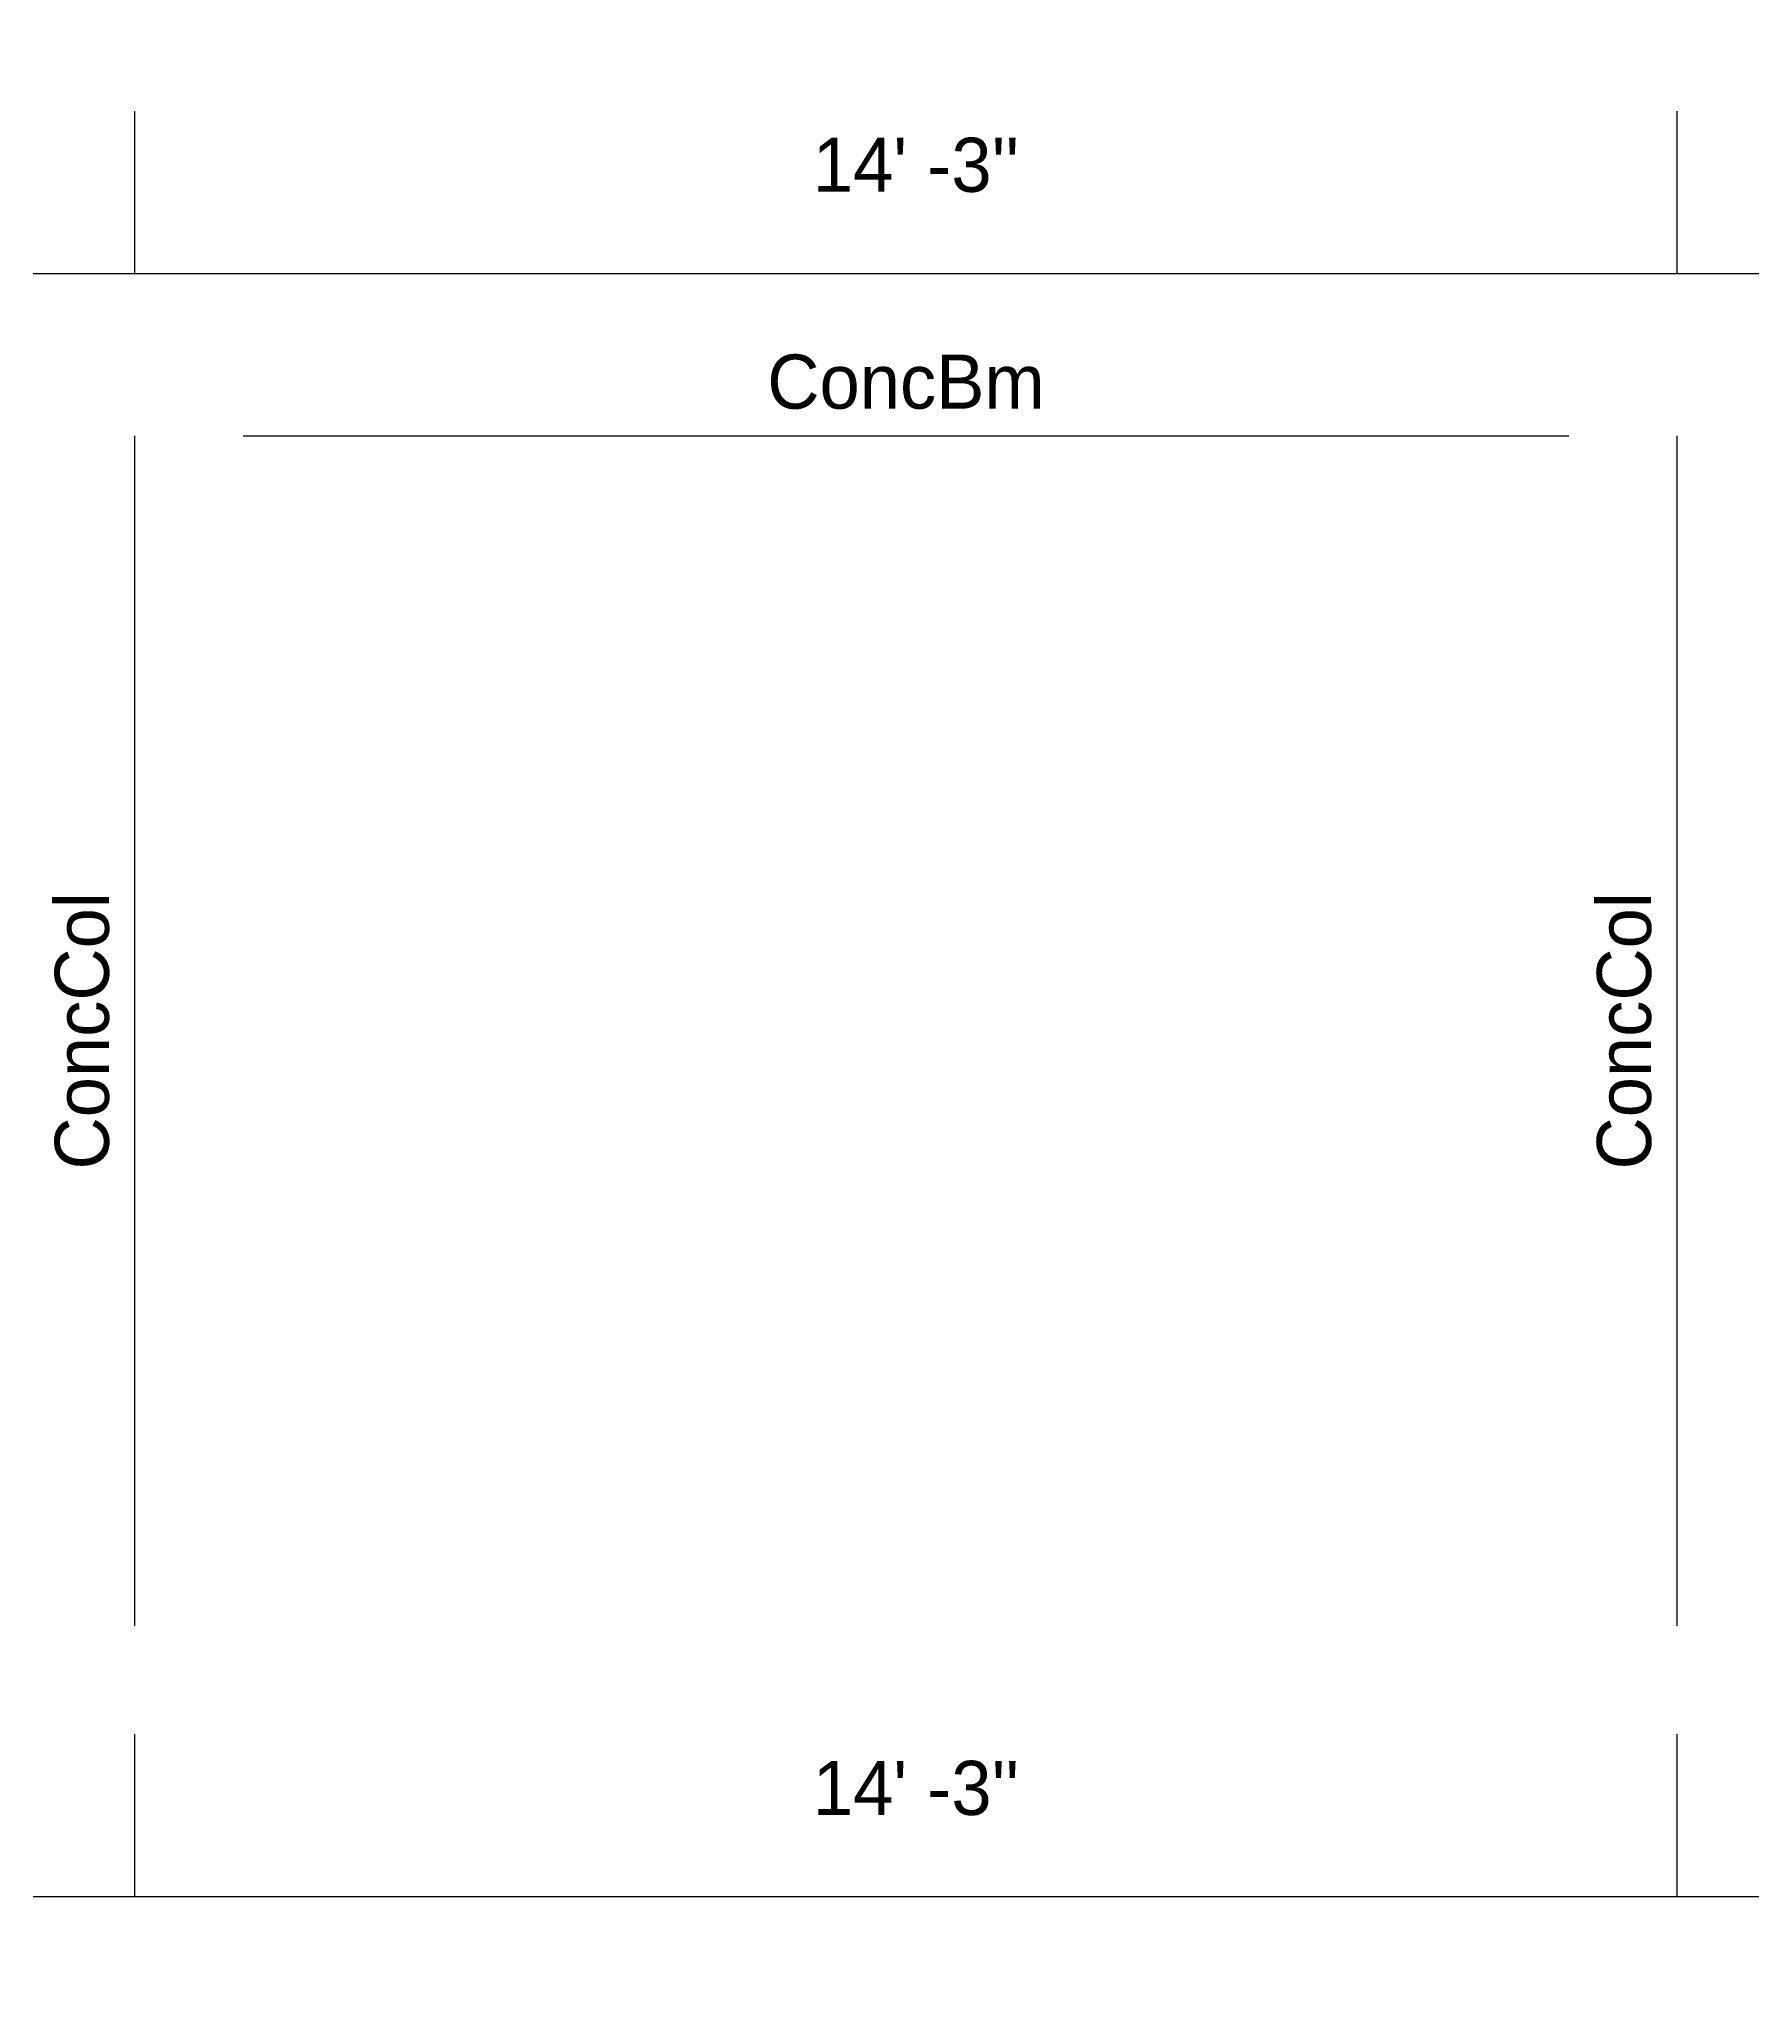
# Model space of a CAD drawing. Extents: x -38 to 2998, y -195 to 11529.
# Drawn here: x 1076.4 to 1266.3, y 2706 to 2924 of the extents above; entities that cross this region are included whole.
import ezdxf
from ezdxf.enums import TextEntityAlignment as Align

# ---------------------------------------------------------------- set-up
doc = ezdxf.new("R2010")
doc.units = 0
doc.header["$MEASUREMENT"] = 0
doc.layers.get('0').update_dxf_attribs({"linetype": 'CONTINUOUS'})
for name, color, linetype in [('CENTERLINES', 7, 'CONTINUOUS'), ('DIMENSIONS', 4, 'CONTINUOUS'), ('TEXT', 5, 'CONTINUOUS')]:
    doc.layers.add(name, color=color, linetype=linetype)
doc.dimstyles.get("Standard").update_dxf_attribs({"dimtxt": 0.18, "dimasz": 0.18, "dimexe": 0.18, "dimexo": 0.0625, "dimgap": 0.09, "dimtad": 0, "dimtih": 1, "dimtoh": 1, "dimdec": 4, "dimzin": 0, "dimtxsty": 'STANDARD', "dimcen": 0.09, "dimazin": 3, "dimtfac": 1, "dimtdec": 4, "dimtofl": 0, "dimtmove": 0, "dimatfit": 3, "dimtolj": 1, "dimtzin": 0})

# ---------------------------------------------------------------- blocks, each defined once
blk = doc.blocks.new('*D5405')
at = {"color": 1, "linetype": 'BYBLOCK'}
for points in [[(920.73, 2902.77), (919.67, 2901.71), (912.25, 2894.29), (911.19, 2893.23)], [(1091.73, 2902.77), (1090.67, 2901.71), (1083.25, 2894.29), (1082.19, 2893.23)]]:
    blk.add_solid(points, dxfattribs=at)
at = {"layer": 'DIMENSIONS', "color": 9, "linetype": 'BYBLOCK'}
for p, q in [((915.96, 2898), (915.96, 2916)), ((1086.96, 2898), (1086.96, 2916))]:
    blk.add_line(p, q, dxfattribs=at)
at = {"layer": 'DIMENSIONS', "color": 0, "linetype": 'BYBLOCK'}
blk.add_line((915.96, 2898), (1086.96, 2898), dxfattribs=at)
at = {"layer": 'DIMENSIONS', "color": 0, "linetype": 'BYBLOCK', "insert": (1001.46, 2910), "char_height": 6, "attachment_point": 5}
blk.add_mtext("\\A1; 14' -3''", dxfattribs=at)
blk = doc.blocks.new('*D5406')
at = {"color": 1, "linetype": 'BYBLOCK'}
for points in [[(1091.73, 2902.77), (1090.67, 2901.71), (1083.25, 2894.29), (1082.19, 2893.23)], [(1262.73, 2902.77), (1261.67, 2901.71), (1254.25, 2894.29), (1253.19, 2893.23)]]:
    blk.add_solid(points, dxfattribs=at)
at = {"layer": 'DIMENSIONS', "color": 9, "linetype": 'BYBLOCK'}
for p, q in [((1086.96, 2898), (1086.96, 2916)), ((1257.96, 2898), (1257.96, 2916))]:
    blk.add_line(p, q, dxfattribs=at)
at = {"layer": 'DIMENSIONS', "color": 0, "linetype": 'BYBLOCK'}
blk.add_line((1086.96, 2898), (1257.96, 2898), dxfattribs=at)
at = {"layer": 'DIMENSIONS', "color": 0, "linetype": 'BYBLOCK', "insert": (1172.46, 2910), "char_height": 6, "attachment_point": 5}
blk.add_mtext("\\A1; 14' -3''", dxfattribs=at)
blk = doc.blocks.new('*D5407')
at = {"color": 1, "linetype": 'BYBLOCK'}
for points in [[(1262.73, 2902.77), (1261.67, 2901.71), (1254.25, 2894.29), (1253.19, 2893.23)], [(1433.73, 2902.77), (1432.67, 2901.71), (1425.25, 2894.29), (1424.19, 2893.23)]]:
    blk.add_solid(points, dxfattribs=at)
at = {"layer": 'DIMENSIONS', "color": 9, "linetype": 'BYBLOCK'}
for p, q in [((1257.96, 2898), (1257.96, 2916)), ((1428.96, 2898), (1428.96, 2916))]:
    blk.add_line(p, q, dxfattribs=at)
at = {"layer": 'DIMENSIONS', "color": 0, "linetype": 'BYBLOCK'}
blk.add_line((1257.96, 2898), (1428.96, 2898), dxfattribs=at)
at = {"layer": 'DIMENSIONS', "color": 0, "linetype": 'BYBLOCK', "insert": (1343.46, 2910), "char_height": 6, "attachment_point": 5}
blk.add_mtext("\\A1; 14' -3''", dxfattribs=at)
blk = doc.blocks.new('*D5875')
at = {"color": 1, "linetype": 'BYBLOCK'}
for points in [[(920.73, 2722.77), (919.67, 2721.71), (912.25, 2714.29), (911.19, 2713.23)], [(1091.73, 2722.77), (1090.67, 2721.71), (1083.25, 2714.29), (1082.19, 2713.23)]]:
    blk.add_solid(points, dxfattribs=at)
at = {"layer": 'DIMENSIONS', "color": 9, "linetype": 'BYBLOCK'}
for p, q in [((915.96, 2718), (915.96, 2736)), ((1086.96, 2718), (1086.96, 2736))]:
    blk.add_line(p, q, dxfattribs=at)
at = {"layer": 'DIMENSIONS', "color": 0, "linetype": 'BYBLOCK'}
blk.add_line((915.96, 2718), (1086.96, 2718), dxfattribs=at)
at = {"layer": 'DIMENSIONS', "color": 0, "linetype": 'BYBLOCK', "insert": (1001.46, 2730), "char_height": 6, "attachment_point": 5}
blk.add_mtext("\\A1; 14' -3''", dxfattribs=at)
blk = doc.blocks.new('*D5876')
at = {"color": 1, "linetype": 'BYBLOCK'}
for points in [[(1091.73, 2722.77), (1090.67, 2721.71), (1083.25, 2714.29), (1082.19, 2713.23)], [(1262.73, 2722.77), (1261.67, 2721.71), (1254.25, 2714.29), (1253.19, 2713.23)]]:
    blk.add_solid(points, dxfattribs=at)
at = {"layer": 'DIMENSIONS', "color": 9, "linetype": 'BYBLOCK'}
for p, q in [((1086.96, 2718), (1086.96, 2736)), ((1257.96, 2718), (1257.96, 2736))]:
    blk.add_line(p, q, dxfattribs=at)
at = {"layer": 'DIMENSIONS', "color": 0, "linetype": 'BYBLOCK'}
blk.add_line((1086.96, 2718), (1257.96, 2718), dxfattribs=at)
at = {"layer": 'DIMENSIONS', "color": 0, "linetype": 'BYBLOCK', "insert": (1172.46, 2730), "char_height": 6, "attachment_point": 5}
blk.add_mtext("\\A1; 14' -3''", dxfattribs=at)
blk = doc.blocks.new('*D5877')
at = {"color": 1, "linetype": 'BYBLOCK'}
for points in [[(1262.73, 2722.77), (1261.67, 2721.71), (1254.25, 2714.29), (1253.19, 2713.23)], [(1433.73, 2722.77), (1432.67, 2721.71), (1425.25, 2714.29), (1424.19, 2713.23)]]:
    blk.add_solid(points, dxfattribs=at)
at = {"layer": 'DIMENSIONS', "color": 9, "linetype": 'BYBLOCK'}
for p, q in [((1257.96, 2718), (1257.96, 2736)), ((1428.96, 2718), (1428.96, 2736))]:
    blk.add_line(p, q, dxfattribs=at)
at = {"layer": 'DIMENSIONS', "color": 0, "linetype": 'BYBLOCK'}
blk.add_line((1257.96, 2718), (1428.96, 2718), dxfattribs=at)
at = {"layer": 'DIMENSIONS', "color": 0, "linetype": 'BYBLOCK', "insert": (1343.46, 2730), "char_height": 6, "attachment_point": 5}
blk.add_mtext("\\A1; 14' -3''", dxfattribs=at)
blk = doc.blocks.new('*D5896')
at = {"color": 1, "linetype": 'BYBLOCK'}
for points in [[(920.73, 2902.77), (919.67, 2901.71), (912.25, 2894.29), (911.19, 2893.23)], [(1091.73, 2902.77), (1090.67, 2901.71), (1083.25, 2894.29), (1082.19, 2893.23)]]:
    blk.add_solid(points, dxfattribs=at)
at = {"layer": 'DIMENSIONS', "color": 9, "linetype": 'BYBLOCK'}
for p, q in [((915.96, 2898), (915.96, 2916)), ((1086.96, 2898), (1086.96, 2916))]:
    blk.add_line(p, q, dxfattribs=at)
at = {"layer": 'DIMENSIONS', "color": 0, "linetype": 'BYBLOCK'}
blk.add_line((915.96, 2898), (1086.96, 2898), dxfattribs=at)
at = {"layer": 'DIMENSIONS', "color": 0, "linetype": 'BYBLOCK', "insert": (1001.46, 2910), "char_height": 6, "attachment_point": 5}
blk.add_mtext("\\A1; 14' -3''", dxfattribs=at)
blk = doc.blocks.new('*D5897')
at = {"color": 1, "linetype": 'BYBLOCK'}
for points in [[(1091.73, 2902.77), (1090.67, 2901.71), (1083.25, 2894.29), (1082.19, 2893.23)], [(1262.73, 2902.77), (1261.67, 2901.71), (1254.25, 2894.29), (1253.19, 2893.23)]]:
    blk.add_solid(points, dxfattribs=at)
at = {"layer": 'DIMENSIONS', "color": 9, "linetype": 'BYBLOCK'}
for p, q in [((1086.96, 2898), (1086.96, 2916)), ((1257.96, 2898), (1257.96, 2916))]:
    blk.add_line(p, q, dxfattribs=at)
at = {"layer": 'DIMENSIONS', "color": 0, "linetype": 'BYBLOCK'}
blk.add_line((1086.96, 2898), (1257.96, 2898), dxfattribs=at)
at = {"layer": 'DIMENSIONS', "color": 0, "linetype": 'BYBLOCK', "insert": (1172.46, 2910), "char_height": 6, "attachment_point": 5}
blk.add_mtext("\\A1; 14' -3''", dxfattribs=at)
blk = doc.blocks.new('*D5898')
at = {"color": 1, "linetype": 'BYBLOCK'}
for points in [[(1262.73, 2902.77), (1261.67, 2901.71), (1254.25, 2894.29), (1253.19, 2893.23)], [(1433.73, 2902.77), (1432.67, 2901.71), (1425.25, 2894.29), (1424.19, 2893.23)]]:
    blk.add_solid(points, dxfattribs=at)
at = {"layer": 'DIMENSIONS', "color": 9, "linetype": 'BYBLOCK'}
for p, q in [((1257.96, 2898), (1257.96, 2916)), ((1428.96, 2898), (1428.96, 2916))]:
    blk.add_line(p, q, dxfattribs=at)
at = {"layer": 'DIMENSIONS', "color": 0, "linetype": 'BYBLOCK'}
blk.add_line((1257.96, 2898), (1428.96, 2898), dxfattribs=at)
at = {"layer": 'DIMENSIONS', "color": 0, "linetype": 'BYBLOCK', "insert": (1343.46, 2910), "char_height": 6, "attachment_point": 5}
blk.add_mtext("\\A1; 14' -3''", dxfattribs=at)
blk = doc.blocks.new('*D6345')
at = {"color": 1, "linetype": 'BYBLOCK'}
for points in [[(920.73, 2722.77), (919.67, 2721.71), (912.25, 2714.29), (911.19, 2713.23)], [(1091.73, 2722.77), (1090.67, 2721.71), (1083.25, 2714.29), (1082.19, 2713.23)]]:
    blk.add_solid(points, dxfattribs=at)
at = {"layer": 'DIMENSIONS', "color": 9, "linetype": 'BYBLOCK'}
for p, q in [((915.96, 2718), (915.96, 2736)), ((1086.96, 2718), (1086.96, 2736))]:
    blk.add_line(p, q, dxfattribs=at)
at = {"layer": 'DIMENSIONS', "color": 0, "linetype": 'BYBLOCK'}
blk.add_line((915.96, 2718), (1086.96, 2718), dxfattribs=at)
at = {"layer": 'DIMENSIONS', "color": 0, "linetype": 'BYBLOCK', "insert": (1001.46, 2730), "char_height": 6, "attachment_point": 5}
blk.add_mtext("\\A1; 14' -3''", dxfattribs=at)
blk = doc.blocks.new('*D6346')
at = {"color": 1, "linetype": 'BYBLOCK'}
for points in [[(1091.73, 2722.77), (1090.67, 2721.71), (1083.25, 2714.29), (1082.19, 2713.23)], [(1262.73, 2722.77), (1261.67, 2721.71), (1254.25, 2714.29), (1253.19, 2713.23)]]:
    blk.add_solid(points, dxfattribs=at)
at = {"layer": 'DIMENSIONS', "color": 9, "linetype": 'BYBLOCK'}
for p, q in [((1086.96, 2718), (1086.96, 2736)), ((1257.96, 2718), (1257.96, 2736))]:
    blk.add_line(p, q, dxfattribs=at)
at = {"layer": 'DIMENSIONS', "color": 0, "linetype": 'BYBLOCK'}
blk.add_line((1086.96, 2718), (1257.96, 2718), dxfattribs=at)
at = {"layer": 'DIMENSIONS', "color": 0, "linetype": 'BYBLOCK', "insert": (1172.46, 2730), "char_height": 6, "attachment_point": 5}
blk.add_mtext("\\A1; 14' -3''", dxfattribs=at)
blk = doc.blocks.new('*D6347')
at = {"color": 1, "linetype": 'BYBLOCK'}
for points in [[(1262.73, 2722.77), (1261.67, 2721.71), (1254.25, 2714.29), (1253.19, 2713.23)], [(1433.73, 2722.77), (1432.67, 2721.71), (1425.25, 2714.29), (1424.19, 2713.23)]]:
    blk.add_solid(points, dxfattribs=at)
at = {"layer": 'DIMENSIONS', "color": 9, "linetype": 'BYBLOCK'}
for p, q in [((1257.96, 2718), (1257.96, 2736)), ((1428.96, 2718), (1428.96, 2736))]:
    blk.add_line(p, q, dxfattribs=at)
at = {"layer": 'DIMENSIONS', "color": 0, "linetype": 'BYBLOCK'}
blk.add_line((1257.96, 2718), (1428.96, 2718), dxfattribs=at)
at = {"layer": 'DIMENSIONS', "color": 0, "linetype": 'BYBLOCK', "insert": (1343.46, 2730), "char_height": 6, "attachment_point": 5}
blk.add_mtext("\\A1; 14' -3''", dxfattribs=at)
blk = doc.blocks.new('*D6366')
at = {"color": 1, "linetype": 'BYBLOCK'}
for points in [[(920.73, 2902.77), (919.67, 2901.71), (912.25, 2894.29), (911.19, 2893.23)], [(1091.73, 2902.77), (1090.67, 2901.71), (1083.25, 2894.29), (1082.19, 2893.23)]]:
    blk.add_solid(points, dxfattribs=at)
at = {"layer": 'DIMENSIONS', "color": 9, "linetype": 'BYBLOCK'}
for p, q in [((915.96, 2898), (915.96, 2916)), ((1086.96, 2898), (1086.96, 2916))]:
    blk.add_line(p, q, dxfattribs=at)
at = {"layer": 'DIMENSIONS', "color": 0, "linetype": 'BYBLOCK'}
blk.add_line((915.96, 2898), (1086.96, 2898), dxfattribs=at)
at = {"layer": 'DIMENSIONS', "color": 0, "linetype": 'BYBLOCK', "insert": (1001.46, 2910), "char_height": 6, "attachment_point": 5}
blk.add_mtext("\\A1; 14' -3''", dxfattribs=at)
blk = doc.blocks.new('*D6367')
at = {"color": 1, "linetype": 'BYBLOCK'}
for points in [[(1091.73, 2902.77), (1090.67, 2901.71), (1083.25, 2894.29), (1082.19, 2893.23)], [(1262.73, 2902.77), (1261.67, 2901.71), (1254.25, 2894.29), (1253.19, 2893.23)]]:
    blk.add_solid(points, dxfattribs=at)
at = {"layer": 'DIMENSIONS', "color": 9, "linetype": 'BYBLOCK'}
for p, q in [((1086.96, 2898), (1086.96, 2916)), ((1257.96, 2898), (1257.96, 2916))]:
    blk.add_line(p, q, dxfattribs=at)
at = {"layer": 'DIMENSIONS', "color": 0, "linetype": 'BYBLOCK'}
blk.add_line((1086.96, 2898), (1257.96, 2898), dxfattribs=at)
at = {"layer": 'DIMENSIONS', "color": 0, "linetype": 'BYBLOCK', "insert": (1172.46, 2910), "char_height": 6, "attachment_point": 5}
blk.add_mtext("\\A1; 14' -3''", dxfattribs=at)
blk = doc.blocks.new('*D6368')
at = {"color": 1, "linetype": 'BYBLOCK'}
for points in [[(1262.73, 2902.77), (1261.67, 2901.71), (1254.25, 2894.29), (1253.19, 2893.23)], [(1433.73, 2902.77), (1432.67, 2901.71), (1425.25, 2894.29), (1424.19, 2893.23)]]:
    blk.add_solid(points, dxfattribs=at)
at = {"layer": 'DIMENSIONS', "color": 9, "linetype": 'BYBLOCK'}
for p, q in [((1257.96, 2898), (1257.96, 2916)), ((1428.96, 2898), (1428.96, 2916))]:
    blk.add_line(p, q, dxfattribs=at)
at = {"layer": 'DIMENSIONS', "color": 0, "linetype": 'BYBLOCK'}
blk.add_line((1257.96, 2898), (1428.96, 2898), dxfattribs=at)
at = {"layer": 'DIMENSIONS', "color": 0, "linetype": 'BYBLOCK', "insert": (1343.46, 2910), "char_height": 6, "attachment_point": 5}
blk.add_mtext("\\A1; 14' -3''", dxfattribs=at)
blk = doc.blocks.new('*D6815')
at = {"color": 1, "linetype": 'BYBLOCK'}
for points in [[(920.73, 2722.77), (919.67, 2721.71), (912.25, 2714.29), (911.19, 2713.23)], [(1091.73, 2722.77), (1090.67, 2721.71), (1083.25, 2714.29), (1082.19, 2713.23)]]:
    blk.add_solid(points, dxfattribs=at)
at = {"layer": 'DIMENSIONS', "color": 9, "linetype": 'BYBLOCK'}
for p, q in [((915.96, 2718), (915.96, 2736)), ((1086.96, 2718), (1086.96, 2736))]:
    blk.add_line(p, q, dxfattribs=at)
at = {"layer": 'DIMENSIONS', "color": 0, "linetype": 'BYBLOCK'}
blk.add_line((915.96, 2718), (1086.96, 2718), dxfattribs=at)
at = {"layer": 'DIMENSIONS', "color": 0, "linetype": 'BYBLOCK', "insert": (1001.46, 2730), "char_height": 6, "attachment_point": 5}
blk.add_mtext("\\A1; 14' -3''", dxfattribs=at)
blk = doc.blocks.new('*D6816')
at = {"color": 1, "linetype": 'BYBLOCK'}
for points in [[(1091.73, 2722.77), (1090.67, 2721.71), (1083.25, 2714.29), (1082.19, 2713.23)], [(1262.73, 2722.77), (1261.67, 2721.71), (1254.25, 2714.29), (1253.19, 2713.23)]]:
    blk.add_solid(points, dxfattribs=at)
at = {"layer": 'DIMENSIONS', "color": 9, "linetype": 'BYBLOCK'}
for p, q in [((1086.96, 2718), (1086.96, 2736)), ((1257.96, 2718), (1257.96, 2736))]:
    blk.add_line(p, q, dxfattribs=at)
at = {"layer": 'DIMENSIONS', "color": 0, "linetype": 'BYBLOCK'}
blk.add_line((1086.96, 2718), (1257.96, 2718), dxfattribs=at)
at = {"layer": 'DIMENSIONS', "color": 0, "linetype": 'BYBLOCK', "insert": (1172.46, 2730), "char_height": 6, "attachment_point": 5}
blk.add_mtext("\\A1; 14' -3''", dxfattribs=at)
blk = doc.blocks.new('*D6817')
at = {"color": 1, "linetype": 'BYBLOCK'}
for points in [[(1262.73, 2722.77), (1261.67, 2721.71), (1254.25, 2714.29), (1253.19, 2713.23)], [(1433.73, 2722.77), (1432.67, 2721.71), (1425.25, 2714.29), (1424.19, 2713.23)]]:
    blk.add_solid(points, dxfattribs=at)
at = {"layer": 'DIMENSIONS', "color": 9, "linetype": 'BYBLOCK'}
for p, q in [((1257.96, 2718), (1257.96, 2736)), ((1428.96, 2718), (1428.96, 2736))]:
    blk.add_line(p, q, dxfattribs=at)
at = {"layer": 'DIMENSIONS', "color": 0, "linetype": 'BYBLOCK'}
blk.add_line((1257.96, 2718), (1428.96, 2718), dxfattribs=at)
at = {"layer": 'DIMENSIONS', "color": 0, "linetype": 'BYBLOCK', "insert": (1343.46, 2730), "char_height": 6, "attachment_point": 5}
blk.add_mtext("\\A1; 14' -3''", dxfattribs=at)
blk = doc.blocks.new('*D6836')
at = {"color": 1, "linetype": 'BYBLOCK'}
for points in [[(920.73, 2902.77), (919.67, 2901.71), (912.25, 2894.29), (911.19, 2893.23)], [(1091.73, 2902.77), (1090.67, 2901.71), (1083.25, 2894.29), (1082.19, 2893.23)]]:
    blk.add_solid(points, dxfattribs=at)
at = {"layer": 'DIMENSIONS', "color": 9, "linetype": 'BYBLOCK'}
for p, q in [((915.96, 2898), (915.96, 2916)), ((1086.96, 2898), (1086.96, 2916))]:
    blk.add_line(p, q, dxfattribs=at)
at = {"layer": 'DIMENSIONS', "color": 0, "linetype": 'BYBLOCK'}
blk.add_line((915.96, 2898), (1086.96, 2898), dxfattribs=at)
at = {"layer": 'DIMENSIONS', "color": 0, "linetype": 'BYBLOCK', "insert": (1001.46, 2910), "char_height": 6, "attachment_point": 5}
blk.add_mtext("\\A1; 14' -3''", dxfattribs=at)
blk = doc.blocks.new('*D6837')
at = {"color": 1, "linetype": 'BYBLOCK'}
for points in [[(1091.73, 2902.77), (1090.67, 2901.71), (1083.25, 2894.29), (1082.19, 2893.23)], [(1262.73, 2902.77), (1261.67, 2901.71), (1254.25, 2894.29), (1253.19, 2893.23)]]:
    blk.add_solid(points, dxfattribs=at)
at = {"layer": 'DIMENSIONS', "color": 9, "linetype": 'BYBLOCK'}
for p, q in [((1086.96, 2898), (1086.96, 2916)), ((1257.96, 2898), (1257.96, 2916))]:
    blk.add_line(p, q, dxfattribs=at)
at = {"layer": 'DIMENSIONS', "color": 0, "linetype": 'BYBLOCK'}
blk.add_line((1086.96, 2898), (1257.96, 2898), dxfattribs=at)
at = {"layer": 'DIMENSIONS', "color": 0, "linetype": 'BYBLOCK', "insert": (1172.46, 2910), "char_height": 6, "attachment_point": 5}
blk.add_mtext("\\A1; 14' -3''", dxfattribs=at)
blk = doc.blocks.new('*D6838')
at = {"color": 1, "linetype": 'BYBLOCK'}
for points in [[(1262.73, 2902.77), (1261.67, 2901.71), (1254.25, 2894.29), (1253.19, 2893.23)], [(1433.73, 2902.77), (1432.67, 2901.71), (1425.25, 2894.29), (1424.19, 2893.23)]]:
    blk.add_solid(points, dxfattribs=at)
at = {"layer": 'DIMENSIONS', "color": 9, "linetype": 'BYBLOCK'}
for p, q in [((1257.96, 2898), (1257.96, 2916)), ((1428.96, 2898), (1428.96, 2916))]:
    blk.add_line(p, q, dxfattribs=at)
at = {"layer": 'DIMENSIONS', "color": 0, "linetype": 'BYBLOCK'}
blk.add_line((1257.96, 2898), (1428.96, 2898), dxfattribs=at)
at = {"layer": 'DIMENSIONS', "color": 0, "linetype": 'BYBLOCK', "insert": (1343.46, 2910), "char_height": 6, "attachment_point": 5}
blk.add_mtext("\\A1; 14' -3''", dxfattribs=at)

msp = doc.modelspace()

# ---------------------------------------------------------------- linework, layer by layer
at = {"layer": 'CENTERLINES', "color": 0, "linetype": 'CONTINUOUS'}
for p, q in [((1086.96, 2748), (1086.96, 2880)), ((1086.96, 2748), (1086.96, 2880)), ((1086.96, 2748), (1086.96, 2880)), ((1098.96, 2880), (1245.96, 2880)), ((1098.96, 2880), (1245.96, 2880)), ((1098.96, 2880), (1245.96, 2880)), ((1257.96, 2748), (1257.96, 2880)), ((1257.96, 2748), (1257.96, 2880)), ((1257.96, 2748), (1257.96, 2880))]:
    msp.add_line(p, q, dxfattribs=at)

# ---------------------------------------------------------------- texts
at = {"layer": 'TEXT', "color": 0}
msp.add_text('ConcBm', height=6, dxfattribs=at).set_placement((1172.46, 2886), align=Align.MIDDLE)
msp.add_text('ConcBm', height=6, dxfattribs=at).set_placement((1172.46, 2886), align=Align.MIDDLE)
msp.add_text('ConcBm', height=6, dxfattribs=at).set_placement((1172.46, 2886), align=Align.MIDDLE)
for p in [(1080.96, 2814), (1080.96, 2814), (1080.96, 2814), (1251.96, 2814), (1251.96, 2814), (1251.96, 2814)]:
    msp.add_text('ConcCol', height=6, rotation=90, dxfattribs=at).set_placement(p, align=Align.MIDDLE)

# ---------------------------------------------------------------- dimensions: what is measured, and where the dimension line sits
at = {"layer": 'DIMENSIONS'}
for base, p1, p2, picture, middle in [((1086.96, 2898), (915.96, 2886), (1086.96, 2886), '*D5405', (1001.46, 2886)), ((1086.96, 2898), (915.96, 2886), (1086.96, 2886), '*D5896', (1001.46, 2886)), ((1086.96, 2898), (915.96, 2886), (1086.96, 2886), '*D6366', (1001.46, 2886)), ((1086.96, 2898), (915.96, 2886), (1086.96, 2886), '*D6836', (1001.46, 2886)), ((1257.96, 2898), (1086.96, 2886), (1257.96, 2886), '*D5406', (1172.46, 2886)), ((1257.96, 2898), (1086.96, 2886), (1257.96, 2886), '*D5897', (1172.46, 2886)), ((1257.96, 2898), (1086.96, 2886), (1257.96, 2886), '*D6367', (1172.46, 2886)), ((1257.96, 2898), (1086.96, 2886), (1257.96, 2886), '*D6837', (1172.46, 2886)), ((1428.96, 2898), (1257.96, 2886), (1428.96, 2886), '*D5407', (1343.46, 2886)), ((1428.96, 2898), (1257.96, 2886), (1428.96, 2886), '*D5898', (1343.46, 2886)), ((1428.96, 2898), (1257.96, 2886), (1428.96, 2886), '*D6368', (1343.46, 2886)), ((1428.96, 2898), (1257.96, 2886), (1428.96, 2886), '*D6838', (1343.46, 2886)), ((1086.96, 2718), (915.96, 2706), (1086.96, 2706), '*D5875', (1001.46, 2706)), ((1086.96, 2718), (915.96, 2706), (1086.96, 2706), '*D6345', (1001.46, 2706)), ((1086.96, 2718), (915.96, 2706), (1086.96, 2706), '*D6815', (1001.46, 2706)), ((1257.96, 2718), (1086.96, 2706), (1257.96, 2706), '*D5876', (1172.46, 2706)), ((1257.96, 2718), (1086.96, 2706), (1257.96, 2706), '*D6346', (1172.46, 2706)), ((1257.96, 2718), (1086.96, 2706), (1257.96, 2706), '*D6816', (1172.46, 2706)), ((1428.96, 2718), (1257.96, 2706), (1428.96, 2706), '*D5877', (1343.46, 2706)), ((1428.96, 2718), (1257.96, 2706), (1428.96, 2706), '*D6347', (1343.46, 2706)), ((1428.96, 2718), (1257.96, 2706), (1428.96, 2706), '*D6817', (1343.46, 2706))]:
    dim = msp.add_linear_dim(base=base, p1=p1, p2=p2, dimstyle='STANDARD', dxfattribs=at)
    dim.commit()
    dim.dimension.update_dxf_attribs({"geometry": picture, "text_midpoint": middle})

doc.saveas('drawing.dxf')
